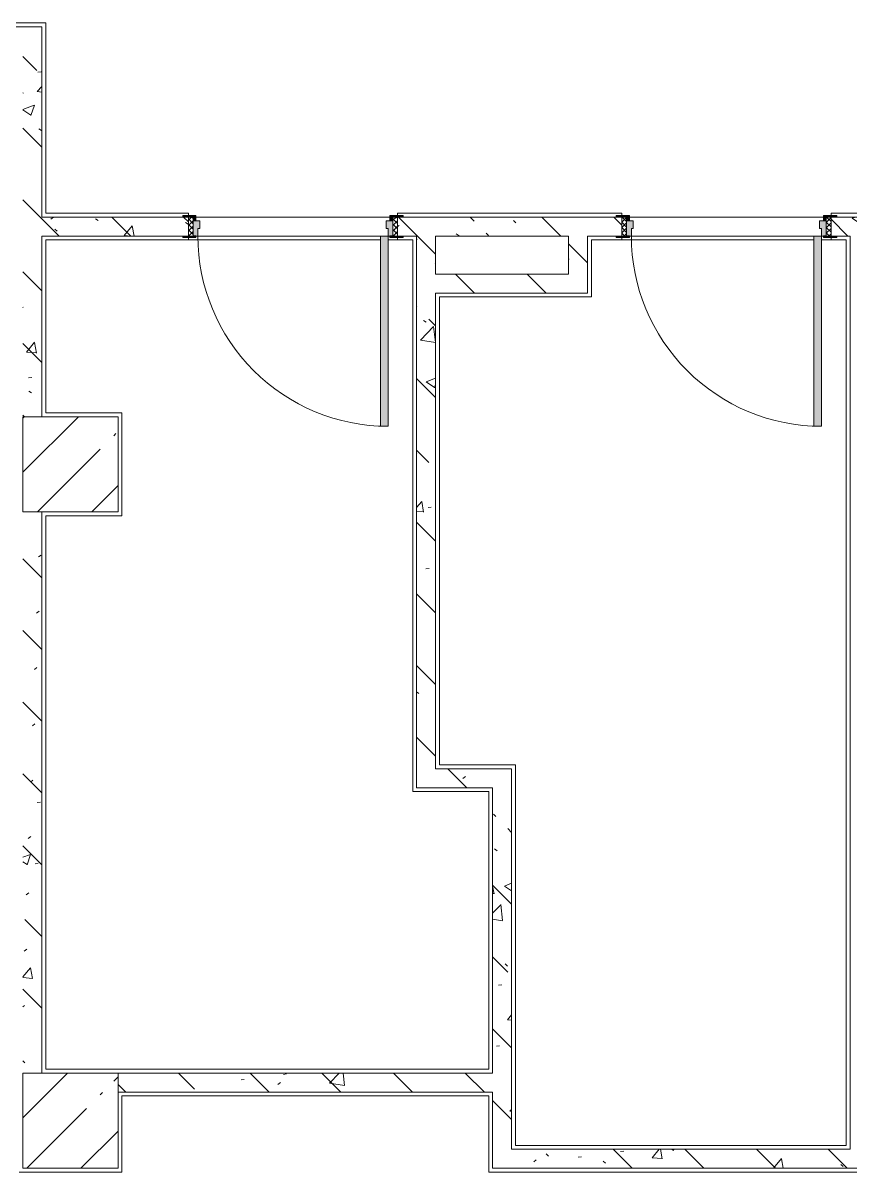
# Model space of a CAD drawing. Header units: millimetres. Extents: x -7229 to 196340, y -8553 to 29000.
# Drawn here: x 78580 to 82930, y 15130 to 21170 of the extents above; entities that cross this region are included whole.
import ezdxf

# ---------------------------------------------------------------- set-up
doc = ezdxf.new("R2010")
doc.units = ezdxf.units.MM
for name, color, linetype, lineweight, true_color in [('A-DOOR-3', 7, 'Continuous', 5, 0xe2e2e2), ('A-DOOR-4', 7, 'Continuous', 5, 0xaaaaaa), ('A-DOOR-FRAM-2', 7, 'Continuous', 5, 0xe2e2e2), ('A-DOOR-FRAM-3', 7, 'Continuous', 5, 0xaaaaaa), ('A-FLOR-2', 7, 'Continuous', 5, 0xaaaaaa), ('I-WALL-3', 7, 'Continuous', 5, 0x787878)]:
    doc.layers.add(name, color=color, linetype=linetype, lineweight=lineweight, true_color=true_color)
doc.layers.add('I-WALL', color=7, linetype='Continuous', lineweight=5)
doc.layers.add('S-COLS', color=7, linetype='Continuous', lineweight=5)
pattern_1 = [(135, (0, 0), (-377.1708, -377.1708), [533.4, -88.9, 17.78, -88.9]), (135, (0, 376.94), (-377.1708, -377.1708), []), (50, (0, 0), (637.6445, -55.7866), [66.675, -733.425]), (355, (0, 0), (-123.3494, 668.699), [53.34, -586.74]), (100.451, (53.14, -4.65), (514.299, 612.908), [56.665, -623.315]), (46.184, (0, 177.8), (948.7764, -147.15), [100.012, -1100.137]), (96.636, (79.1, 165.5), (830.909, 865.997), [84.998, -934.973]), (351.184, (0, 177.8), (830.918, 865.988), [80.01, -880.11]), (21, (88.9, 133.35), (530.6506, -357.9283), [66.675, -733.425]), (326, (88.9, 133.35), (216.308, 644.6585), [53.34, -586.74]), (71.451, (133.1, 103.5), (746.9596, 286.7243), [56.665, -623.315]), (37.5, (0, 0), (10.81053, 295.9426), [16.764, -562.864, 16.764, -578.866, -588.962]), (37.5, (0, 0), (10.81053, 295.9426), [-1175.258, 16.764, -572.198]), (7.5, (0, 0), (233.8692, 350.6318), [16.764, -322.834, 16.764, -549.529, -224.472]), (7.5, (0, 0), (233.8692, 350.6318), [-905.891, 16.764, -207.708]), (327.5, (-198.25, 0), (474.5678, -20.0513), [16.764, -205.486, 16.764, -676.656, -920.115]), (327.5, (-198.25, 0), (474.5678, -20.0513), [-915.67, 16.764, -903.351]), (317.5, (-287.15, 0), (518.4522, 88.9934), [16.764, -272.161, 16.764, -443.738, -653.415]), (317.5, (-287.15, 0), (518.4522, 88.9934), [-749.427, 16.764, -636.651])]

# ---------------------------------------------------------------- blocks, each defined once
blk = doc.blocks.new('110_Дверь_СКБ_1Ст_Внутренняя1 - Д-11п 1100x2100h_кладовые _все__ коридор _между помещениями блока столовой__ моечные _все_ 2-32102277-1_2_3_птичка зашивка')
at = {"layer": 'A-DOOR-3'}
h = blk.add_hatch(color=256, dxfattribs=at)
h.paths.add_polyline_path([(-477.5, -30), (-477.5, 10), (-487.5, 10), (-487.5, 50), (-512.5, 50), (-512.5, -30), (-487.5, -30)])
h.paths.add_polyline_path([(512.5, -30), (537.5, -30), (537.5, 50), (512.5, 50), (512.5, 10), (502.5, 10), (502.5, -30)])
at = {"layer": 'A-DOOR-4'}
h = blk.add_hatch(dxfattribs=at)
h.set_pattern_fill('FP_35', color=256, style=0, pattern_type=2)
h.set_pattern_definition([(135, (1751.41, 114.685), (-14.14214, -14.14214), []), (225, (1751.41, 114.685), (14.14214, -14.14214), [])])
h.paths.add_polyline_path([(537.5, -50), (562.5, -50), (562.5, 50), (537.5, 50)])
at = {"layer": 'A-DOOR-FRAM-2'}
for points in [[(-487.5, 50), (-447.5, 50), (-447.5, 1050), (-487.5, 1050), (-487.5, 70)], [(-567.5, 50), (-497.5, 50), (-497.5, 58), (-567.5, 58)], [(537.5, 50), (592.5, 50), (592.5, 58), (522.5, 58), (522.5, 50)], [(-567.5, -58), (-497.5, -58), (-497.5, -50), (-567.5, -50)], [(-497.5, -50), (-497.5, -30), (-512.5, -30), (-512.5, -50)], [(537.5, -50), (537.5, -30), (522.5, -30), (522.5, -50)], [(592.5, -58), (592.5, -50), (522.5, -50), (522.5, -58), (562.5, -58)]]:
    blk.add_hatch(color=256, dxfattribs=at).paths.add_polyline_path(points)
at = {"layer": 'A-DOOR-FRAM-3'}
h = blk.add_hatch(dxfattribs=at)
h.set_pattern_fill('FP_36', color=256, style=0, pattern_type=2)
h.set_pattern_definition([(45, (-371.384, 114.685), (-14.1421, 14.1421), []), (135, (-371.384, 114.685), (-14.1421, -14.1421), [])])
h.paths.add_polyline_path([(-537.5, -50), (-512.5, -50), (-512.5, 50), (-537.5, 50)])
at = {"layer": 'A-DOOR-4'}
for p, q in [((-487.5, 1050), (-487.5, 50)), ((-447.5, 1050), (-487.5, 1050)), ((-447.5, 50), (-447.5, 1050)), ((-487.5, 50), (-447.5, 50))]:
    blk.add_line(p, q, dxfattribs=at)
blk.add_arc((-487.5, 50), 1000, 360, 90, dxfattribs=at)
at = {"layer": 'A-DOOR-FRAM-3'}
for p, q in [((-497.5, 58), (-567.5, 58)), ((-567.5, 58), (-567.5, 50)), ((-567.5, 50), (-497.5, 50)), ((-512.5, 50), (-537.5, 50)), ((-537.5, 50), (-537.5, -50)), ((-487.5, 50), (-512.5, 50)), ((-512.5, 50), (-512.5, -30)), ((-512.5, -50), (-512.5, 50)), ((-497.5, 50), (-512.5, 50)), ((-512.5, 50), (-512.5, 49)), ((-512.5, 49), (-497.5, 49)), ((-497.5, 50), (-497.5, 58)), ((-497.5, 49), (-497.5, 50)), ((-487.5, 10), (-487.5, 50)), ((-477.5, 10), (-487.5, 10)), ((-477.5, -30), (-477.5, 10)), ((512.5, 10), (502.5, 10)), ((502.5, 10), (502.5, -30)), ((512.5, 50), (512.5, 10)), ((537.5, 50), (512.5, 50)), ((592.5, 58), (522.5, 58)), ((522.5, 58), (522.5, 50)), ((537.5, 50), (522.5, 50)), ((522.5, 50), (522.5, 49)), ((522.5, 50), (592.5, 50)), ((522.5, 49), (537.5, 49)), ((537.5, -30), (537.5, 50)), ((562.5, 50), (537.5, 50)), ((537.5, 50), (537.5, -50)), ((537.5, 49), (537.5, 50)), ((562.5, -50), (562.5, 50)), ((592.5, 50), (592.5, 58)), ((-497.5, -50), (-567.5, -50)), ((-567.5, -50), (-567.5, -58)), ((-567.5, -58), (-497.5, -58)), ((-537.5, -50), (-512.5, -50)), ((-512.5, -30), (-477.5, -30)), ((-497.5, -30), (-512.5, -30)), ((-512.5, -30), (-512.5, -50)), ((-512.5, -50), (-497.5, -50)), ((-497.5, -50), (-497.5, -30)), ((-497.5, -58), (-497.5, -50)), ((502.5, -30), (537.5, -30)), ((537.5, -30), (522.5, -30)), ((522.5, -30), (522.5, -50)), ((522.5, -50), (537.5, -50)), ((592.5, -50), (522.5, -50)), ((522.5, -50), (522.5, -58)), ((522.5, -58), (592.5, -58)), ((537.5, -50), (537.5, -30)), ((537.5, -50), (562.5, -50)), ((592.5, -58), (592.5, -50))]:
    blk.add_line(p, q, dxfattribs=at)
blk = doc.blocks.new('BSC_Колонна _Прямоугольная - 500х500-V82-1_2_3_птичка зашивка')
at = {"layer": 'S-COLS'}
h = blk.add_hatch(dxfattribs=at)
h.set_pattern_fill('FP_83', color=256, style=0, pattern_type=2)
h.set_pattern_definition([(45, (-78830, -15400), (-285.1231, 285.1231), []), (45, (-78544.88, -15400), (-285.1231, 285.1231), [504.031, -100.806, 16.764, -84.042])])
h.paths.add_polyline_path([(-250, -250), (250, -250), (250, 250), (-250, 250), (-250, -74.3)])
for p, q in [((250, 250), (-250, 250)), ((-250, 250), (-250, -250)), ((250, -250), (250, 250)), ((-250, -250), (250, -250))]:
    blk.add_line(p, q, dxfattribs=at)
blk = doc.blocks.new('BSC_Колонна _Прямоугольная - 500х500-V100-1_2_3_птичка зашивка')
at = {"layer": 'S-COLS'}
h = blk.add_hatch(dxfattribs=at)
h.set_pattern_fill('FP_97', color=256, style=0, pattern_type=2)
h.set_pattern_definition([(45, (-78830, -18850), (-285.1231, 285.1231), []), (45, (-78544.88, -18850), (-285.1231, 285.1231), [504.031, -100.806, 16.764, -84.042])])
h.paths.add_polyline_path([(-250, -250), (250, -250), (250, 250), (-250, 250), (-250, -101)])
for p, q in [((250, 250), (-250, 250)), ((-250, 250), (-250, -250)), ((250, -250), (250, 250)), ((-250, -250), (250, -250))]:
    blk.add_line(p, q, dxfattribs=at)

msp = doc.modelspace()

# ---------------------------------------------------------------- hatches: boundary and pattern name
at = {"layer": 'I-WALL-3'}
h = msp.add_hatch(dxfattribs=at)
h.set_pattern_fill('FP_30', color=256, style=0, pattern_type=2)
h.set_pattern_definition(pattern_1)
h.paths.add_polyline_path([(78579.8, 15150), (78580, 15150.8), (78580, 15650), (78679.8, 15650), (78679.8, 18600), (78580, 18600), (78580, 19100), (78679.8, 19100), (78679.8, 21150), (78579.8, 21150), (78579.8, 15325.4)])
h = msp.add_hatch(dxfattribs=at)
h.set_pattern_fill('FP_30', color=256, style=0, pattern_type=2)
h.set_pattern_definition(pattern_1)
h.paths.add_polyline_path([(79100, 20050), (79450, 20050), (79450, 20150), (78679.8, 20150), (78680.5, 20050), (78910.4, 20050)])
h.paths.add_polyline_path([(81386.4, 20050), (81450, 20050), (81450, 20150), (80550, 20150), (80550, 20050), (81250, 20050)])
h = msp.add_hatch(dxfattribs=at)
h.set_pattern_fill('FP_30', color=256, style=0, pattern_type=2)
h.set_pattern_definition(pattern_1)
h.paths.add_polyline_path([(81550, 19750), (81550, 20150), (81450, 20150), (81450, 19750)])
h = msp.add_hatch(dxfattribs=at)
h.set_pattern_fill('FP_30', color=256, style=0, pattern_type=2)
h.set_pattern_definition(pattern_1)
h.paths.add_polyline_path([(82860, 20050), (83430, 20050), (83429.3, 20150), (82830, 20150), (82830, 20050)])
h.paths.add_polyline_path([(81730, 20050), (81730, 20150), (81550, 20150), (81550, 20050), (81700, 20050)])
h.paths.add_polyline_path([(84480, 20050), (84480, 20150), (84380, 20150), (84380, 20050), (84460, 20050)])
h = msp.add_hatch(dxfattribs=at)
h.set_pattern_fill('FP_30', color=256, style=0, pattern_type=2)
h.set_pattern_definition(pattern_1)
h.paths.add_polyline_path([(80650, 17250), (80750, 17250), (80750, 20050), (80650, 20050), (80650, 17265.9)])
h = msp.add_hatch(dxfattribs=at)
h.set_pattern_fill('FP_30', color=256, style=0, pattern_type=2)
h.set_pattern_definition(pattern_1)
h.paths.add_polyline_path([(81250, 19750), (81450, 19750), (81450, 19850), (80750, 19850), (80750, 19750), (81170, 19750)])
h = msp.add_hatch(dxfattribs=at)
h.set_pattern_fill('FP_30', color=256, style=0, pattern_type=2)
h.set_pattern_definition(pattern_1)
h.paths.add_polyline_path([(81050, 17150), (81150, 17150), (81150, 17250), (80650, 17250), (80650, 17150), (81030, 17150)])
h = msp.add_hatch(dxfattribs=at)
h.set_pattern_fill('FP_30', color=256, style=0, pattern_type=2)
h.set_pattern_definition(pattern_1)
h.paths.add_polyline_path([(81150, 15250), (81150, 17150), (81050, 17150), (81050, 15250)])
h = msp.add_hatch(dxfattribs=at)
h.set_pattern_fill('FP_30', color=256, style=0, pattern_type=2)
h.set_pattern_definition(pattern_1)
h.paths.add_polyline_path([(80484.4, 15550), (81050, 15550), (81050, 15650), (79080, 15650), (79080, 15550), (79353.1, 15550)])
h = msp.add_hatch(dxfattribs=at)
h.set_pattern_fill('FP_30', color=256, style=0, pattern_type=2)
h.set_pattern_definition(pattern_1)
h.paths.add_polyline_path([(84198.4, 15150), (84198.4, 15250), (81050, 15250), (81050, 15150), (84092.3, 15150)])

# ---------------------------------------------------------------- linework, layer by layer
at = {"layer": 'A-FLOR-2'}
for p, q in [((78379.8, 21170), (78699.8, 21170)), ((78699.8, 21170), (78699.8, 20170)), ((78699.8, 20170), (79450, 20170)), ((79450, 20170), (79450, 20158)), ((80550, 20158), (80550, 20170)), ((80550, 20170), (81730, 20170)), ((81730, 20170), (81730, 20158)), ((82830, 20158), (82830, 20170)), ((82830, 20170), (83295.5, 20170)), ((78699.8, 20030), (78699.8, 19120)), ((80460, 20030), (78699.8, 20030)), ((79450, 20042), (79450, 20030)), ((80630, 20030), (80500, 20030)), ((80550, 20030), (80550, 20042)), ((80630, 17130), (80630, 20030)), ((82740, 20030), (81570, 20030)), ((81570, 20030), (81570, 19730)), ((81730, 20042), (81730, 20030)), ((82910, 20030), (82780, 20030)), ((82830, 20030), (82830, 20042)), ((82910, 15270), (82910, 20030)), ((81570, 19730), (80770, 19730)), ((80770, 19730), (80770, 17270)), ((78699.8, 19120), (79100, 19120)), ((79100, 19120), (79100, 18580)), ((79100, 18580), (78699.8, 18580)), ((78699.8, 18580), (78699.8, 15670)), ((80770, 17270), (81170, 17270)), ((81170, 17270), (81170, 15270)), ((81030, 17130), (80630, 17130)), ((81030, 15670), (81030, 17130)), ((78699.8, 15670), (81030, 15670)), ((81030, 15530), (79100, 15530)), ((79100, 15530), (79100, 15130)), ((81030, 15130), (81030, 15530)), ((81170, 15270), (82910, 15270)), ((79100, 15130), (78560, 15130)), ((84710.5, 15130), (81030, 15130))]:
    msp.add_line(p, q, dxfattribs=at)
at = {"layer": 'I-WALL'}
for p, q in [((78679.8, 21150), (78409.8, 21150)), ((78679.8, 20150), (78679.8, 21150)), ((79420, 20150), (78679.8, 20150)), ((79490, 20150), (80510, 20150)), ((81700, 20150), (80580, 20150)), ((81770, 20150), (82790, 20150)), ((83400, 20150), (82860, 20150)), ((78679.8, 19100), (78679.8, 20050)), ((78679.8, 20050), (79420, 20050)), ((80460, 20050), (79500, 20050)), ((80580, 20050), (80650, 20050)), ((80650, 20050), (80650, 17150)), ((80750, 19850), (80750, 20050)), ((80750, 20050), (81450, 20050)), ((81450, 20050), (81450, 19850)), ((81550, 20050), (81700, 20050)), ((81550, 19750), (81550, 20050)), ((82740, 20050), (81780, 20050)), ((82860, 20050), (82930, 20050)), ((82930, 20050), (82930, 15250)), ((81450, 19850), (80750, 19850)), ((80750, 17250), (80750, 19750)), ((80750, 19750), (81550, 19750)), ((78679.8, 15650), (78679.8, 18600)), ((81150, 17250), (80750, 17250)), ((81150, 15250), (81150, 17250)), ((80650, 17150), (81050, 17150)), ((81050, 17150), (81050, 15650)), ((81050, 15650), (79080, 15650)), ((79080, 15550), (81050, 15550)), ((81050, 15550), (81050, 15150)), ((82930, 15250), (81150, 15250)), ((81050, 15150), (84198.4, 15150))]:
    msp.add_line(p, q, dxfattribs=at)

# ---------------------------------------------------------------- block references
at = {"layer": 'A-DOOR-4', "rotation": 180}
for p in [(80012.5, 20100), (82292.5, 20100)]:
    msp.add_blockref('110_Дверь_СКБ_1Ст_Внутренняя1 - Д-11п 1100x2100h_кладовые _все__ коридор _между помещениями блока столовой__ моечные _все_ 2-32102277-1_2_3_птичка зашивка', p, dxfattribs=at)
at = {"layer": 'S-COLS'}
for name, p in [('BSC_Колонна _Прямоугольная - 500х500-V100-1_2_3_птичка зашивка', (78830, 18850)), ('BSC_Колонна _Прямоугольная - 500х500-V82-1_2_3_птичка зашивка', (78830, 15400))]:
    msp.add_blockref(name, p, dxfattribs=at)

doc.saveas('drawing.dxf')
